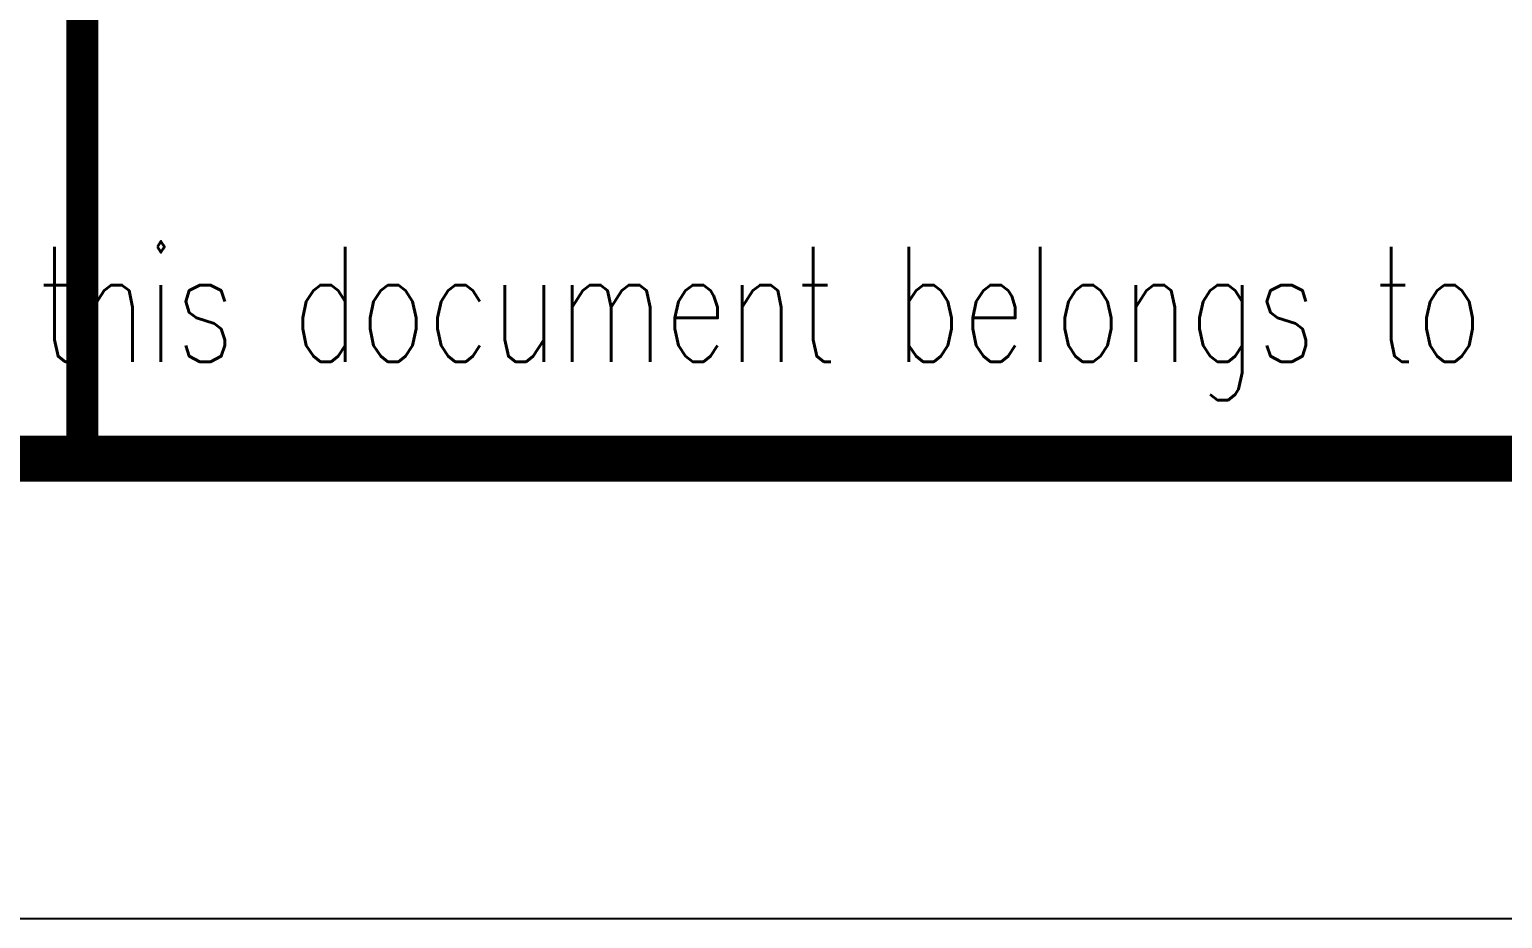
# Model space of a CAD drawing. Extents: x 5396719 to 5510122, y -514120 to -238224.
# Drawn here: x 5464369 to 5467574, y -468566 to -466633 of the extents above; entities that cross this region are included whole.
import ezdxf
from ezdxf.enums import TextEntityAlignment as Align

# ---------------------------------------------------------------- set-up
doc = ezdxf.new("R2010")
doc.units = 0
doc.header["$LTSCALE"] = 1000
doc.header["$MEASUREMENT"] = 0
doc.layers.get('0').update_dxf_attribs({"linetype": 'CONTINUOUS'})
doc.layers.add('PUB_TITLE', color=4, linetype='CONTINUOUS')
doc.styles.add('ECEC_TQ', font='txt_l.shx', dxfattribs={"bigfont": 'hztxt_l.shx'})

msp = doc.modelspace()

# ---------------------------------------------------------------- linework, layer by layer
msp.add_line((5464484, -467566.4), (5482484, -467566.4))
at = {"const_width": 70}
msp.add_lwpolyline([(5464484, -461566.4), (5464484, -467566.4)], dxfattribs=at)
at = {"layer": 'PUB_TITLE', "color": 4}
msp.add_lwpolyline([(5424084, -468566.4), (5483484, -468566.4), (5483484, -426566.4), (5424084, -426566.4)], close=True, dxfattribs=at)
at = {"layer": 'PUB_TITLE', "color": 4, "const_width": 100}
msp.add_lwpolyline([(5426584, -467566.4), (5482484, -467566.4), (5482484, -427566.4), (5426584, -427566.4)], close=True, dxfattribs=at)

# ---------------------------------------------------------------- texts
at = {"style": 'ECEC_TQ', "width": 0.72}
msp.add_text('The proprietary right of this document belongs to Anhui Huadong Chemical And Medical Engineering  Co.,Ltd.  and any replication or transfer to the 3rd. side is forbidden without its permission. ', height=250, dxfattribs=at).set_placement((5473484, -467266.4), align=Align.MIDDLE)

doc.saveas('drawing.dxf')
